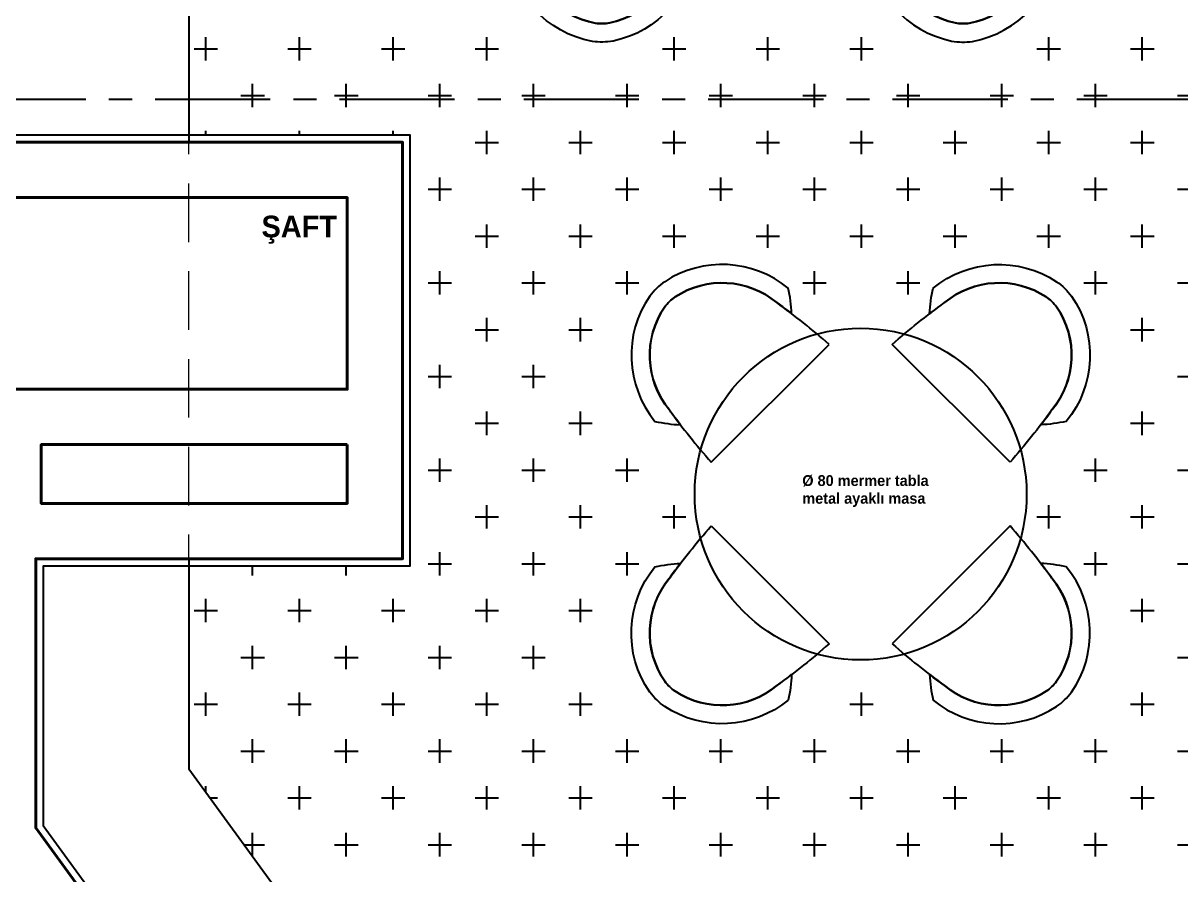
# Model space of a CAD drawing. Header units: millimetres. Extents: x 933584 to 974011, y 4545988 to 4553664.
# Drawn here: x 953978.9 to 954292.9, y 4552129 to 4552360.1 of the extents above; entities that cross this region are included whole.
import ezdxf

# ---------------------------------------------------------------- set-up
doc = ezdxf.new("R2010")
doc.units = ezdxf.units.MM
doc.set_wipeout_variables(frame=1)
for name, pattern in [('568_AVN_KES_01$0$HIDDEN', [0.375, 0.25, -0.125]), ('CENTER', [2, 1.25, -0.25, 0.25, -0.25]), ('DOT2', [3.175, 0, -3.175]), ('HIDDEN', [9.525, 6.35, -3.175]), ('HIDDEN2', [4.7625, 3.175, -1.5875])]:
    doc.linetypes.add(name, pattern=pattern)
doc.layers.get('0').update_dxf_attribs({"color": 255})
for name, color, linetype in [('0-DMS-50', 143, 'Continuous'), ('0-HSL-SLD', 252, 'Continuous'), ('0-LNS-SLN', 6, 'Continuous'), ('0-LNS-SPL', 13, '568_AVN_KES_01$0$HIDDEN'), ('0-LNS-VLF', 11, 'Continuous'), ('0-TXT-XBX_20', 3, 'Continuous'), ('7-DCR-FRN', 8, 'Continuous')]:
    doc.layers.add(name, color=color, linetype=linetype)
doc.layers.add('2-SPS-IBW', color=5, linetype='Continuous', lineweight=40)
doc.layers.add('mimariKIRIS', color=251, linetype='HIDDEN2', lineweight=0)
doc.styles.add('Century Gothic_B_3', font='GOTHICB.TTF', dxfattribs={"height": 4})

# ---------------------------------------------------------------- blocks, each defined once
blk = doc.blocks.new('xcvxcbv')
at = {"layer": '2-SPS-IBW'}
for points in [[(934013, 4550609.59), (933993.28, 4550616.86), (933863.85, 4550794.73), (933863.85, 4550923.49), (933966.85, 4550923.49), (933966.85, 4550975.49), (933863.85, 4550975.49), (933863.85, 4550990.49), (933981.85, 4550990.49), (933981.85, 4550877.49), (933882.35, 4550877.49), (933882.35, 4550804.49), (934007.08, 4550633.09), (934019.92, 4550628.36), (934013, 4550609.59)], [(933966.85, 4550908.49), (933966.85, 4550892.49), (933883.85, 4550892.49), (933883.85, 4550908.49), (933966.85, 4550908.49)]]:
    blk.add_lwpolyline(points, dxfattribs=at)
blk = doc.blocks.new('sandalye')
blk.add_lwpolyline([(20.65, -25.79, -0.018451), (21.38, -30.76, 0.045309), (25.62, -25.2, 0.32914), (3.17, -0.28, 0.07808), (-2.45, -0.17, 0.334929), (-25.48, -25.2, 0.045309), (-21.24, -30.76, -0.018068), (-20.54, -25.89, 0.020768), (-20.51, -25.69, -0.333547), (-1.67, -5.11, -0.074803), (2.23, -5.19, -0.32955)], format="xyb", close=True)
blk.add_lwpolyline([(22.68, -43.83, 0.023043), (20.65, -25.79, 0.32955), (2.23, -5.19, 0.074803), (-1.67, -5.11, 0.334755), (-20.52, -25.79, 0.023043), (-22.55, -43.83)], format="xyb")
blk.add_lwpolyline([(-22.55, -43.83), (22.68, -43.83)])
blk = doc.blocks.new('*U1025')
at = {"xscale": -1, "rotation": 270}
blk.add_blockref('sandalye', (21.91, -0.07), dxfattribs=at)
blk = doc.blocks.new('*U1028')
at = {"xscale": -1, "rotation": 270}
blk.add_blockref('sandalye', (21.91, -0.07), dxfattribs=at)
blk = doc.blocks.new('vbxcb')
at = {"layer": 'mimariKIRIS', "ltscale": 5}
blk.add_lwpolyline([(942590.28, 4549378.4), (942466.16, 4549548.96), (942466.16, 4549896.91)], dxfattribs=at)
blk = doc.blocks.new('xvbxcvbzc')
at = {"layer": '0-HSL-SLD', "linetype": 'Continuous'}
for p, q in [((939028.475, 4552349.925), (939028.475, 4552356.275)), ((939053.875, 4552349.925), (939053.875, 4552356.275)), ((939079.275, 4552349.925), (939079.275, 4552356.275)), ((939104.675, 4552349.925), (939104.675, 4552356.275)), ((939155.475, 4552349.925), (939155.475, 4552356.275)), ((939180.875, 4552349.925), (939180.875, 4552356.275)), ((939206.275, 4552349.925), (939206.275, 4552356.275)), ((939257.075, 4552349.925), (939257.075, 4552356.275)), ((939282.475, 4552349.925), (939282.475, 4552356.275)), ((939025.3, 4552353.1), (939031.65, 4552353.1)), ((939050.7, 4552353.1), (939057.05, 4552353.1)), ((939076.1, 4552353.1), (939082.45, 4552353.1)), ((939101.5, 4552353.1), (939107.85, 4552353.1)), ((939152.3, 4552353.1), (939158.65, 4552353.1)), ((939177.7, 4552353.1), (939184.05, 4552353.1)), ((939203.1, 4552353.1), (939209.45, 4552353.1)), ((939253.9, 4552353.1), (939260.25, 4552353.1)), ((939279.3, 4552353.1), (939285.65, 4552353.1)), ((939041.175, 4552337.225), (939041.175, 4552343.575)), ((939066.575, 4552337.225), (939066.575, 4552343.575)), ((939091.975, 4552337.225), (939091.975, 4552343.575)), ((939117.375, 4552337.225), (939117.375, 4552343.575)), ((939142.775, 4552337.225), (939142.775, 4552343.575)), ((939168.175, 4552337.225), (939168.175, 4552343.575)), ((939193.575, 4552337.225), (939193.575, 4552343.575)), ((939218.975, 4552337.225), (939218.975, 4552343.575)), ((939244.375, 4552337.225), (939244.375, 4552343.575)), ((939269.775, 4552337.225), (939269.775, 4552343.575)), ((939038, 4552340.4), (939044.35, 4552340.4)), ((939063.4, 4552340.4), (939069.75, 4552340.4)), ((939088.8, 4552340.4), (939095.15, 4552340.4)), ((939114.2, 4552340.4), (939120.55, 4552340.4)), ((939139.6, 4552340.4), (939145.95, 4552340.4)), ((939165, 4552340.4), (939171.35, 4552340.4)), ((939190.4, 4552340.4), (939196.75, 4552340.4)), ((939215.8, 4552340.4), (939222.15, 4552340.4)), ((939241.2, 4552340.4), (939247.55, 4552340.4)), ((939266.6, 4552340.4), (939272.95, 4552340.4)), ((939292, 4552340.4), (939298.35, 4552340.4)), ((939028.475, 4552329.752), (939028.475, 4552330.875)), ((939053.875, 4552329.752), (939053.875, 4552330.875)), ((939079.275, 4552329.752), (939079.275, 4552330.875)), ((939104.675, 4552324.525), (939104.675, 4552330.875)), ((939130.075, 4552324.525), (939130.075, 4552330.875)), ((939155.475, 4552324.525), (939155.475, 4552330.875)), ((939180.875, 4552324.525), (939180.875, 4552330.875)), ((939206.275, 4552324.525), (939206.275, 4552330.875)), ((939231.675, 4552324.525), (939231.675, 4552330.875)), ((939257.075, 4552324.525), (939257.075, 4552330.875)), ((939282.475, 4552324.525), (939282.475, 4552330.875)), ((939101.5, 4552327.7), (939107.85, 4552327.7)), ((939126.9, 4552327.7), (939133.25, 4552327.7)), ((939152.3, 4552327.7), (939158.65, 4552327.7)), ((939177.7, 4552327.7), (939184.05, 4552327.7)), ((939203.1, 4552327.7), (939209.45, 4552327.7)), ((939228.5, 4552327.7), (939234.85, 4552327.7)), ((939253.9, 4552327.7), (939260.25, 4552327.7)), ((939279.3, 4552327.7), (939285.65, 4552327.7)), ((939091.975, 4552311.825), (939091.975, 4552318.175)), ((939117.375, 4552311.825), (939117.375, 4552318.175)), ((939142.775, 4552311.825), (939142.775, 4552318.175)), ((939168.175, 4552311.825), (939168.175, 4552318.175)), ((939193.575, 4552311.825), (939193.575, 4552318.175)), ((939218.975, 4552311.825), (939218.975, 4552318.175)), ((939244.375, 4552311.825), (939244.375, 4552318.175)), ((939269.775, 4552311.825), (939269.775, 4552318.175)), ((939088.8, 4552315), (939095.15, 4552315)), ((939114.2, 4552315), (939120.55, 4552315)), ((939139.6, 4552315), (939145.95, 4552315)), ((939165, 4552315), (939171.35, 4552315)), ((939190.4, 4552315), (939196.75, 4552315)), ((939215.8, 4552315), (939222.15, 4552315)), ((939241.2, 4552315), (939247.55, 4552315)), ((939266.6, 4552315), (939272.95, 4552315)), ((939292, 4552315), (939298.35, 4552315)), ((939104.675, 4552299.125), (939104.675, 4552305.475)), ((939130.075, 4552299.125), (939130.075, 4552305.475)), ((939155.475, 4552299.125), (939155.475, 4552305.475)), ((939180.875, 4552299.125), (939180.875, 4552305.475)), ((939206.275, 4552299.125), (939206.275, 4552305.475)), ((939231.675, 4552299.125), (939231.675, 4552305.475)), ((939257.075, 4552299.125), (939257.075, 4552305.475)), ((939282.475, 4552299.125), (939282.475, 4552305.475)), ((939101.5, 4552302.3), (939107.85, 4552302.3)), ((939126.9, 4552302.3), (939133.25, 4552302.3)), ((939152.3, 4552302.3), (939158.65, 4552302.3)), ((939177.7, 4552302.3), (939184.05, 4552302.3)), ((939203.1, 4552302.3), (939209.45, 4552302.3)), ((939228.5, 4552302.3), (939234.85, 4552302.3)), ((939253.9, 4552302.3), (939260.25, 4552302.3)), ((939279.3, 4552302.3), (939285.65, 4552302.3)), ((939091.975, 4552286.425), (939091.975, 4552292.775)), ((939117.375, 4552286.425), (939117.375, 4552292.775)), ((939142.775, 4552286.425), (939142.775, 4552292.775)), ((939193.575, 4552286.425), (939193.575, 4552292.775)), ((939218.975, 4552286.425), (939218.975, 4552292.775)), ((939269.775, 4552286.425), (939269.775, 4552292.775)), ((939088.8, 4552289.6), (939095.15, 4552289.6)), ((939114.2, 4552289.6), (939120.55, 4552289.6)), ((939139.6, 4552289.6), (939145.95, 4552289.6)), ((939190.4, 4552289.6), (939196.75, 4552289.6)), ((939215.8, 4552289.6), (939222.15, 4552289.6)), ((939266.6, 4552289.6), (939272.95, 4552289.6)), ((939292, 4552289.6), (939298.35, 4552289.6)), ((939104.675, 4552273.725), (939104.675, 4552280.075)), ((939130.075, 4552273.725), (939130.075, 4552280.075)), ((939282.475, 4552273.725), (939282.475, 4552280.075)), ((939101.5, 4552276.9), (939107.85, 4552276.9)), ((939126.9, 4552276.9), (939133.25, 4552276.9)), ((939279.3, 4552276.9), (939285.65, 4552276.9)), ((939091.975, 4552261.025), (939091.975, 4552267.375)), ((939117.375, 4552261.025), (939117.375, 4552267.375)), ((939088.8, 4552264.2), (939095.15, 4552264.2)), ((939114.2, 4552264.2), (939120.55, 4552264.2)), ((939292, 4552264.2), (939298.35, 4552264.2)), ((939104.675, 4552248.325), (939104.675, 4552254.675)), ((939130.075, 4552248.325), (939130.075, 4552254.675)), ((939282.475, 4552248.325), (939282.475, 4552254.675)), ((939101.5, 4552251.5), (939107.85, 4552251.5)), ((939126.9, 4552251.5), (939133.25, 4552251.5)), ((939279.3, 4552251.5), (939285.65, 4552251.5)), ((939091.975, 4552235.625), (939091.975, 4552241.975)), ((939117.375, 4552235.625), (939117.375, 4552241.975)), ((939142.775, 4552235.625), (939142.775, 4552241.975)), ((939269.775, 4552235.625), (939269.775, 4552241.975)), ((939088.8, 4552238.8), (939095.15, 4552238.8)), ((939114.2, 4552238.8), (939120.55, 4552238.8)), ((939139.6, 4552238.8), (939145.95, 4552238.8)), ((939266.6, 4552238.8), (939272.95, 4552238.8)), ((939292, 4552238.8), (939298.35, 4552238.8)), ((939104.675, 4552222.925), (939104.675, 4552229.275)), ((939130.075, 4552222.925), (939130.075, 4552229.275)), ((939155.475, 4552222.925), (939155.475, 4552229.275)), ((939257.075, 4552222.925), (939257.075, 4552229.275)), ((939282.475, 4552222.925), (939282.475, 4552229.275)), ((939101.5, 4552226.1), (939107.85, 4552226.1)), ((939126.9, 4552226.1), (939133.25, 4552226.1)), ((939152.3, 4552226.1), (939158.65, 4552226.1)), ((939253.9, 4552226.1), (939260.25, 4552226.1)), ((939279.3, 4552226.1), (939285.65, 4552226.1)), ((939091.975, 4552210.225), (939091.975, 4552216.575)), ((939117.375, 4552210.225), (939117.375, 4552216.575)), ((939142.775, 4552210.225), (939142.775, 4552216.575)), ((939269.775, 4552210.225), (939269.775, 4552216.575)), ((939041.175, 4552210.225), (939041.175, 4552212.752)), ((939066.575, 4552210.225), (939066.575, 4552212.752)), ((939088.8, 4552213.4), (939095.15, 4552213.4)), ((939114.2, 4552213.4), (939120.55, 4552213.4)), ((939139.6, 4552213.4), (939145.95, 4552213.4)), ((939266.6, 4552213.4), (939272.95, 4552213.4)), ((939292, 4552213.4), (939298.35, 4552213.4)), ((939028.475, 4552197.525), (939028.475, 4552203.875)), ((939053.875, 4552197.525), (939053.875, 4552203.875)), ((939079.275, 4552197.525), (939079.275, 4552203.875)), ((939104.675, 4552197.525), (939104.675, 4552203.875)), ((939130.075, 4552197.525), (939130.075, 4552203.875)), ((939282.475, 4552197.525), (939282.475, 4552203.875)), ((939025.3, 4552200.7), (939031.65, 4552200.7)), ((939050.7, 4552200.7), (939057.05, 4552200.7)), ((939076.1, 4552200.7), (939082.45, 4552200.7)), ((939101.5, 4552200.7), (939107.85, 4552200.7)), ((939126.9, 4552200.7), (939133.25, 4552200.7)), ((939279.3, 4552200.7), (939285.65, 4552200.7)), ((939041.175, 4552184.825), (939041.175, 4552191.175)), ((939066.575, 4552184.825), (939066.575, 4552191.175)), ((939091.975, 4552184.825), (939091.975, 4552191.175)), ((939117.375, 4552184.825), (939117.375, 4552191.175)), ((939038, 4552188), (939044.35, 4552188)), ((939063.4, 4552188), (939069.75, 4552188)), ((939088.8, 4552188), (939095.15, 4552188)), ((939114.2, 4552188), (939120.55, 4552188)), ((939292, 4552188), (939298.35, 4552188)), ((939028.475, 4552172.125), (939028.475, 4552178.475)), ((939053.875, 4552172.125), (939053.875, 4552178.475)), ((939079.275, 4552172.125), (939079.275, 4552178.475)), ((939104.675, 4552172.125), (939104.675, 4552178.475)), ((939130.075, 4552172.125), (939130.075, 4552178.475)), ((939206.275, 4552172.125), (939206.275, 4552178.475)), ((939282.475, 4552172.125), (939282.475, 4552178.475)), ((939025.3, 4552175.3), (939031.65, 4552175.3)), ((939050.7, 4552175.3), (939057.05, 4552175.3)), ((939076.1, 4552175.3), (939082.45, 4552175.3)), ((939101.5, 4552175.3), (939107.85, 4552175.3)), ((939126.9, 4552175.3), (939133.25, 4552175.3)), ((939203.1, 4552175.3), (939209.45, 4552175.3)), ((939279.3, 4552175.3), (939285.65, 4552175.3)), ((939041.175, 4552159.425), (939041.175, 4552165.775)), ((939066.575, 4552159.425), (939066.575, 4552165.775)), ((939091.975, 4552159.425), (939091.975, 4552165.775)), ((939117.375, 4552159.425), (939117.375, 4552165.775)), ((939142.775, 4552159.425), (939142.775, 4552165.775)), ((939168.175, 4552159.425), (939168.175, 4552165.775)), ((939193.575, 4552159.425), (939193.575, 4552165.775)), ((939218.975, 4552159.425), (939218.975, 4552165.775)), ((939244.375, 4552159.425), (939244.375, 4552165.775)), ((939269.775, 4552159.425), (939269.775, 4552165.775)), ((939038, 4552162.6), (939044.35, 4552162.6)), ((939063.4, 4552162.6), (939069.75, 4552162.6)), ((939088.8, 4552162.6), (939095.15, 4552162.6)), ((939114.2, 4552162.6), (939120.55, 4552162.6)), ((939139.6, 4552162.6), (939145.95, 4552162.6)), ((939165, 4552162.6), (939171.35, 4552162.6)), ((939190.4, 4552162.6), (939196.75, 4552162.6)), ((939215.8, 4552162.6), (939222.15, 4552162.6)), ((939241.2, 4552162.6), (939247.55, 4552162.6)), ((939266.6, 4552162.6), (939272.95, 4552162.6)), ((939292, 4552162.6), (939298.35, 4552162.6)), ((939028.475, 4552151.442), (939028.475, 4552153.075)), ((939053.875, 4552146.725), (939053.875, 4552153.075)), ((939079.275, 4552146.725), (939079.275, 4552153.075)), ((939104.675, 4552146.725), (939104.675, 4552153.075)), ((939130.075, 4552146.725), (939130.075, 4552153.075)), ((939155.475, 4552146.725), (939155.475, 4552153.075)), ((939180.875, 4552146.725), (939180.875, 4552153.075)), ((939206.275, 4552146.725), (939206.275, 4552153.075)), ((939231.675, 4552146.725), (939231.675, 4552153.075)), ((939257.075, 4552146.725), (939257.075, 4552153.075)), ((939282.475, 4552146.725), (939282.475, 4552153.075)), ((939029.598, 4552149.9), (939031.65, 4552149.9)), ((939050.7, 4552149.9), (939057.05, 4552149.9)), ((939076.1, 4552149.9), (939082.45, 4552149.9)), ((939101.5, 4552149.9), (939107.85, 4552149.9)), ((939126.9, 4552149.9), (939133.25, 4552149.9)), ((939152.3, 4552149.9), (939158.65, 4552149.9)), ((939177.7, 4552149.9), (939184.05, 4552149.9)), ((939203.1, 4552149.9), (939209.45, 4552149.9)), ((939228.5, 4552149.9), (939234.85, 4552149.9)), ((939253.9, 4552149.9), (939260.25, 4552149.9)), ((939279.3, 4552149.9), (939285.65, 4552149.9)), ((939041.175, 4552134.025), (939041.175, 4552140.375)), ((939066.575, 4552134.025), (939066.575, 4552140.375)), ((939091.975, 4552134.025), (939091.975, 4552140.375)), ((939117.375, 4552134.025), (939117.375, 4552140.375)), ((939142.775, 4552134.025), (939142.775, 4552140.375)), ((939168.175, 4552134.025), (939168.175, 4552140.375)), ((939193.575, 4552134.025), (939193.575, 4552140.375)), ((939218.975, 4552134.025), (939218.975, 4552140.375)), ((939244.375, 4552134.025), (939244.375, 4552140.375)), ((939269.775, 4552134.025), (939269.775, 4552140.375)), ((939038.84, 4552137.2), (939044.35, 4552137.2)), ((939063.4, 4552137.2), (939069.75, 4552137.2)), ((939088.8, 4552137.2), (939095.15, 4552137.2)), ((939114.2, 4552137.2), (939120.55, 4552137.2)), ((939139.6, 4552137.2), (939145.95, 4552137.2)), ((939165, 4552137.2), (939171.35, 4552137.2)), ((939190.4, 4552137.2), (939196.75, 4552137.2)), ((939215.8, 4552137.2), (939222.15, 4552137.2)), ((939241.2, 4552137.2), (939247.55, 4552137.2)), ((939266.6, 4552137.2), (939272.95, 4552137.2)), ((939292, 4552137.2), (939298.35, 4552137.2))]:
    blk.add_line(p, q, dxfattribs=at)
blk = doc.blocks.new('CVBXCBV')
at = {"linetype": 'CENTER', "ltscale": 25}
blk.add_lwpolyline([(937701.09, 4551339.49), (936057.32, 4551339.49)], dxfattribs=at)

msp = doc.modelspace()

# ---------------------------------------------------------------- linework, layer by layer
at = {"layer": '0-HSL-SLD'}
msp.add_lwpolyline([(954023.85, 4552505.75), (954023.85, 4552327.75)], dxfattribs=at)

# ---------------------------------------------------------------- block references
for name, p in [('xcvxcbv', (20100, 1337.26)), ('CVBXCBV', (17794.87, 999.89))]:
    msp.add_blockref(name, p)

# ---------------------------------------------------------------- texts
at = {"layer": '0-TXT-XBX_20', "insert": (954043.57, 4552307.83), "char_height": 5.8729, "width": 228.8091, "attachment_point": 1, "line_spacing_factor": 0.984502, "style": 'Century Gothic_B_3'}
msp.add_mtext('\\pxql;{\\fFranklin Gothic Book|b1|i0|c162|p34;ŞAFT}', dxfattribs=at)

# ---------------------------------------------------------------- next in the draw order: block references
at = {"layer": '7-DCR-FRN'}
for name, p, rotation in [('*U1028', (954135.85, 4552376.84), 269.9990867054037), ('*U1025', (954246.12, 4552272.43), 44.99912454866775), ('*U1025', (954166.04, 4552192.17), 224.9991245486679)]:
    msp.add_blockref(name, p, dxfattribs=dict(at, rotation=rotation))
at = {"layer": '7-DCR-FRN', "xscale": -1}
for name, p, rotation in [('*U1028', (954233.85, 4552376.84), 90.000913294596), ('*U1025', (954166.04, 4552272.43), 315.0008754506184), ('*U1025', (954246.12, 4552192.17), 135.0008754506183)]:
    msp.add_blockref(name, p, dxfattribs=dict(at, rotation=rotation))

# ---------------------------------------------------------------- next in the draw order: linework, layer by layer
at = {"layer": '0-HSL-SLD'}
msp.add_lwpolyline([(954023.85, 4552214.75), (954023.85, 4552157.8), (954147.97, 4551987.24)], dxfattribs=at)
at = {"layer": '0-LNS-SPL', "linetype": 'ByBlock', "ltscale": 0.5}
msp.add_lwpolyline([(953963.85, 4552329.75), (954083.85, 4552329.75), (954083.85, 4552212.75), (953984.35, 4552212.75), (953984.35, 4552142.4), (954108.34, 4551972.01), (954118.74, 4551968.18), (954129.14, 4551996.33), (954696.85, 4551786.53), (954696.85, 4551794.61), (954767.85, 4551794.61)], dxfattribs=at)
at = {"layer": '7-DCR-FRN'}
msp.add_circle((954206.08, 4552232.3), 45, dxfattribs=at)

# ---------------------------------------------------------------- next in the draw order: block references
msp.add_blockref('vbxcb', (11557.69, 2608.84))
at = {"layer": '0-DMS-50'}
msp.add_blockref('xvbxcvbzc', (15000, 0), dxfattribs=at)

# ---------------------------------------------------------------- next in the draw order: texts
at = {"layer": '0-LNS-VLF', "linetype": 'HIDDEN', "ltscale": 0.5, "insert": (954190.25, 4552237.44), "char_height": 2.9364, "width": 95.455, "attachment_point": 1, "line_spacing_factor": 0.984502, "style": 'Century Gothic_B_3'}
msp.add_mtext('\\pxql;{\\fFranklin Gothic Book|b1|i0|c162|p34;Ø 80 mermer tabla\\Pmetal ayaklı masa}', dxfattribs=at)

doc.saveas('drawing.dxf')
